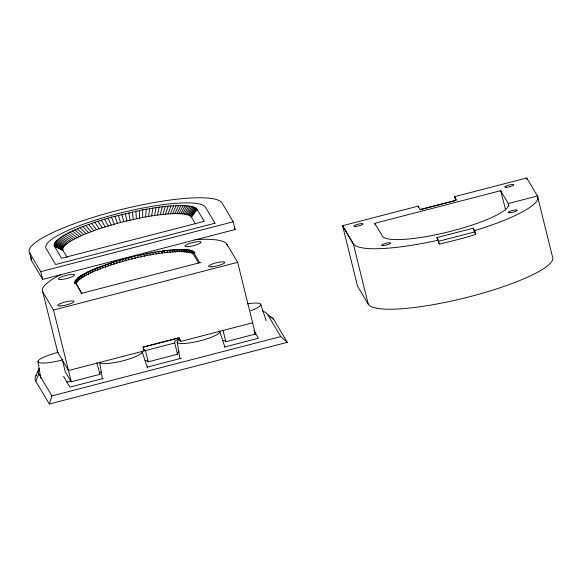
<?xml version="1.0" encoding="UTF-8"?>
<svg xmlns="http://www.w3.org/2000/svg" width="582" height="582" viewBox="0 0 582 582"><rect width="100%" height="100%" fill="white"/><g stroke="black" fill="none" stroke-linecap="round" stroke-linejoin="round"><path stroke-width="0.87" d="M200.892 262.78A8.308 6.198 76.5 0 0 199.728 262.729L81.72 293.313L75.645 282.939L76.14 280.473L79.916 276.741L86.994 272.5L96.939 267.989L114.523 261.762L134.493 256.218L135.235 258.634M67.097 257.375L63.009 250.486L62.703 248.63L64.478 245.669L70.08 241.341L83.568 234.597L99.282 228.704L120.554 222.426L142.612 217.472L142.794 209.782L159.213 207.127L170.963 205.897L180.966 205.511L190.46 206.239L194.323 207.301L196.701 208.814L204.224 221.305L61.547 258.284L54.206 245.75L54.395 243.574L55.377 241.93L60.775 237.267L67.927 233.12L79.952 227.671L94.728 222.244L111.366 217.144L142.794 209.782M142.612 217.472L145.675 216.911L146.191 209.156M145.675 216.911L148.701 216.388L149.538 208.582M148.701 216.388L151.669 215.915L152.833 208.05M151.669 215.915L154.579 215.478L156.063 207.563M154.579 215.478L157.424 215.085L159.213 207.127M157.424 215.085L160.196 214.736L162.291 206.748M134.486 256.284L137.476 255.52L138.21 257.44M160.196 214.736L162.887 214.438L165.281 206.414M270.317 316.586A123.115 23.491 -13.9 0 1 273.736 319.503L287.304 342.347L49.339 404.024L51.907 395.906L38.856 373.942A118.379 22.589 -13.9 0 1 39.212 368.391M162.887 214.438L165.492 214.183L168.169 206.13M165.492 214.183L168.009 213.972L170.963 205.897M168.009 213.972L170.424 213.812L173.64 205.722M49.339 404.024L35.771 381.181L38.856 373.942M170.424 213.812L172.738 213.703L176.208 205.599M35.771 376.132L38.856 369.083M172.738 213.703L174.942 213.638L178.652 205.526M174.942 213.638L177.03 213.623L180.966 205.511M177.03 213.623L179.001 213.659L183.155 205.548M179.001 213.659L180.849 213.74L185.2 205.642M180.849 213.74L182.559 213.87L187.098 205.788M182.559 213.87L184.145 214.052L188.859 205.984M184.145 214.052L185.593 214.278L190.46 206.239M185.593 214.278L186.895 214.554L191.907 206.545M186.895 214.554L188.059 214.874L193.195 206.901M188.059 214.874L189.07 215.238L194.323 207.301M189.07 215.238L189.943 215.653L195.283 207.759M195.727 224.041L190.656 216.104L196.076 208.261M191.216 216.599L196.701 208.814M191.638 217.151L197.167 209.425M437.278 239.158L436.9 237.602L473.319 228.166L474.759 230.588L476.265 230.13A95.266 18.18 -13.9 0 0 537.426 195.988L526.725 177.976L454.615 196.665L455.568 200.55L420.015 209.76M474.759 230.588L475.72 234.466L474.927 234.706A95.266 18.18 -13.9 0 1 441.476 243.56L439.374 244.033L438.617 242.759M29.631 252.908L40.769 271.649L233.222 221.771L235.143 229.526L42.682 279.404L31.552 260.663L29.631 252.908A99.566 18.995 -13.9 0 1 115.738 210.931A99.566 18.995 -13.9 0 1 222.084 203.023L233.222 221.771M508.937 206.152L508.29 203.54L500.658 190.685L374.779 223.313L382.418 236.161A65.119 12.426 -13.9 0 0 451.974 230.989A65.119 12.426 -13.9 0 0 508.29 203.54L537.426 195.988L552.391 256.458A95.266 18.18 -13.9 0 1 470.001 296.624A95.266 18.18 -13.9 0 1 368.246 304.19L357.544 286.177L342.58 225.707L418.189 206.108L420.211 209.527L456.637 200.084L454.615 196.665M61.43 274.268A95.266 18.18 -13.9 0 0 42.806 292.04L53.508 310.053L237.652 262.322L255.403 334.046L225.823 341.714L225.198 341.008A25.172 4.801 -13.9 0 0 222.651 340.434M438.726 241.261L474.279 232.043L475.72 234.466M142.917 347.294L178.47 338.077L180.5 341.488L252.617 322.799M180.5 341.488L179.54 337.611L143.114 347.054L144.074 350.931L68.472 370.53L57.727 352.328M143.288 349.433A25.172 4.801 -13.9 0 1 144.823 349.877L145.449 350.575L174.753 342.98L177.539 354.227L148.235 361.822L147.602 361.124A25.172 4.801 -13.9 0 0 145.056 360.542M62.485 360.447L65.264 371.694L71.259 381.777L99.944 374.335L96.845 362.739M103.269 378.475L69.956 387.103L63.584 376.379M147.101 367.111L181.286 358.25M224.245 347.119L258.437 338.258L253.883 330.591M51.907 395.906L280.72 336.6L287.304 342.347M137.403 255.607L154.499 252.202L167.514 250.406L178.572 249.678L187.018 250.056L191.536 251.14L193.508 252.392L199.728 262.722M439.374 244.033L438.093 240.221A95.266 18.18 -13.9 0 1 353.281 243.713L342.58 225.707M54.49 246.404L63.009 250.486M54.206 245.75L62.747 249.904M54.09 245.066L62.645 249.285M54.155 244.338L62.703 248.63M54.395 243.574L62.914 247.939M54.803 242.767L63.285 247.212M55.377 241.93L63.809 246.455M56.127 241.057L64.478 245.669M57.043 240.148L65.308 244.855M58.127 239.217L66.283 244.011M59.371 238.256L67.41 243.145M60.775 237.267L68.676 242.258M189.943 215.653L190.656 216.104M62.339 236.263L70.08 241.341M64.056 235.23L71.63 240.417M65.919 234.182L73.31 239.471M67.927 233.12L75.122 238.518M70.073 232.043L77.057 237.543M262.671 311.072A118.379 22.589 -13.9 0 1 267.676 314.636L273.736 319.503M72.357 230.959L79.116 236.568M74.765 229.868L81.284 235.586M77.297 228.77L83.568 234.597M128.673 257.731L128.986 259.936M79.952 227.671L85.961 233.608M82.709 226.573L88.449 232.611M174.753 342.98L174.44 342.631A25.172 4.801 -13.9 0 1 179.62 338.266M177.539 354.227L177.219 353.878A25.172 4.801 -13.9 0 1 178.921 351.579M99.944 374.335L99.631 373.986A25.172 4.801 -13.9 0 1 101.326 371.687M85.576 225.481L91.032 231.629M88.537 224.39L93.702 230.647M91.592 223.313L96.452 229.672M94.728 222.244L99.282 228.704M97.936 221.182L102.17 227.751M436.9 237.602L438.413 240.155M342.631 225.896L353.325 243.909M234.211 227.962L235.143 229.526M194.999 239.653A95.266 18.18 -13.9 0 1 226.951 244.316L237.652 262.322M267.676 314.636L280.72 336.6M254.48 332.489L255.403 334.046M198.629 263.035L193.726 254.785A60.441 11.531 -13.9 0 0 129.168 259.579A60.441 11.531 -13.9 0 0 76.897 285.064L81.8 293.313M143.267 349.564L144.074 350.931M101.21 220.142L105.124 226.813M104.549 219.123L108.136 225.896M107.932 218.126L111.191 224.994M111.366 217.144L114.283 224.114M114.829 216.198L117.404 223.255M131.576 256.997L132.136 259.39M260.816 304.568L266.163 320.624M219.778 331.762L224.848 346.974M147.537 367.933L142.183 351.87A21.898 4.176 -13.9 0 1 121.282 361.218A21.898 4.176 -13.9 0 1 99.624 362.15L102.374 378.838M118.321 215.275L120.554 222.426M500.658 190.685L505.678 209.978M374.779 223.313L375.237 225.067M121.827 214.38L123.711 221.618M526.725 177.976L527.161 179.729M473.319 228.166L474.279 232.043M418.189 206.108L418.567 207.658M353.281 243.713L368.246 304.19M226.951 244.316L227.387 246.07M223.044 330.467L225.823 341.714M145.449 350.575L148.235 361.822M53.508 310.053L71.259 381.777M40.769 271.649L42.682 279.404M42.806 292.04L57.771 352.517L57.392 351.63A95.266 18.18 -13.9 0 1 57.298 350.189M125.348 213.521L126.891 220.847M177.212 342.041L179.969 358.73M38.012 361.56L40.762 378.249M128.869 212.699L130.062 220.105M132.383 211.906L133.227 219.392M135.875 211.157L136.377 218.716M139.353 210.451L139.513 218.075M192.809 251.097A4.074 3.754 -76.5 0 1 192.998 251.257M193.348 251.62A4.074 3.754 -76.5 0 1 193.5 251.817M193.777 252.253A4.074 3.754 -76.5 0 1 194.148 253.214M189.543 250.515A4.074 3.754 -76.5 0 1 190.518 250.34M191.143 250.551A4.074 3.681 -79.7 0 1 191.733 250.995M191.915 251.169A4.074 3.681 -79.7 0 1 192.868 252.944M188.342 250.26A4.074 3.681 -79.7 0 1 190.023 250.136M188.888 249.969A4.074 3.601 -82.4 0 1 189.958 250.464M190.154 250.609A4.074 3.601 -82.4 0 1 191.456 252.726M187.018 250.056A4.074 3.601 -82.4 0 1 187.95 249.874M187.819 249.947A4.074 3.507 -84.6 0 1 189.907 252.552M185.563 249.889A4.074 3.507 -84.6 0 1 186.473 249.707M183.992 249.773A4.074 3.412 -86.6 0 1 188.226 252.421M182.297 249.693A4.074 3.303 -88.2 0 1 186.422 252.341M180.493 249.663A4.074 3.186 -89.7 0 1 184.494 252.304M81.342 278.523A4.074 3.339 59.9 0 1 82.215 274.966M82.382 274.82A4.074 3.339 59.9 0 1 83.793 274.238M79.829 279.433A4.074 3.448 58.1 0 1 80.44 276.174M80.592 275.999A4.074 3.448 58.1 0 1 82.375 275.09M78.454 280.32A4.074 3.543 56.1 0 1 81.08 275.926M77.21 281.193A4.074 3.63 53.7 0 1 77.493 278.494M77.741 278.08A4.074 3.63 53.7 0 1 77.886 277.89M78.214 277.549A4.074 3.63 53.7 0 1 78.592 277.258M78.788 277.134A4.074 3.63 53.7 0 1 79.916 276.741M76.111 282.044A4.074 3.703 50.8 0 1 76.3 279.549M77.952 277.832A4.074 3.703 50.8 0 1 78.89 277.541M80.847 293.895A8.308 5.529 74.5 0 1 81.72 293.313M193.893 252.894A4.067 3.987 -34 0 1 194.941 252.763M193.508 252.392A4.074 3.972 -43.2 0 1 194.555 252.253M192.991 251.941A4.074 3.95 -53.4 0 1 194.024 251.788M192.336 251.519A4.074 3.914 -61.3 0 1 193.362 251.366M191.536 251.14A4.074 3.87 -67.6 0 1 192.547 250.98M190.605 250.806A4.074 3.812 -72.5 0 1 191.856 250.638M178.572 249.678A4.074 3.07 89 0 1 182.297 251.824M176.557 249.736A4.074 2.939 87.8 0 1 180.049 251.65M174.433 249.838A4.074 2.801 86.7 0 1 177.794 251.759M172.214 249.984A4.074 2.655 85.7 0 1 175.517 252.152M169.908 250.173A4.074 2.51 84.8 0 1 173.058 252.355M167.514 250.406A4.074 2.35 84 0 1 170.424 252.362M165.048 250.682A4.074 2.19 83.2 0 1 165.601 250.507M166.03 250.566A4.074 2.19 83.2 0 1 167.871 252.894M162.502 251.002A4.074 2.022 82.5 0 1 164.99 252.77M159.89 251.359A4.074 1.855 81.8 0 1 162.298 253.381M157.22 251.759A4.074 1.681 81.1 0 1 159.286 253.352M154.499 252.202A4.074 1.499 80.5 0 1 156.471 254.043M151.727 252.675A4.074 1.317 79.9 0 1 153.524 254.552M148.912 253.192A4.074 1.128 79.3 0 1 150.534 255.105M146.067 253.745A4.074 0.938 78.7 0 1 147.501 255.687M143.201 254.334A4.074 0.749 78.2 0 1 144.445 256.313M140.306 254.952A4.074 0.553 77.6 0 1 141.368 256.975M125.967 260.983A4.074 0.422 74.9 0 1 125.785 258.495M122.86 261.587A4.074 0.618 74.4 0 1 122.918 259.281M119.892 262.686A4.074 0.815 73.8 0 1 120.081 260.096M116.858 263.326A4.074 1.004 73.3 0 1 117.28 260.918M113.963 264.468A4.074 1.193 72.7 0 1 114.523 261.762M111.038 265.137A4.074 1.375 72.1 0 1 111.817 262.627M108.252 266.316A4.074 1.564 71.5 0 1 109.161 263.5M105.531 267.502A4.074 1.739 70.8 0 1 106.564 264.381M102.767 267.967A4.074 1.913 70.2 0 1 104.047 265.276M100.191 269.168A4.074 2.081 69.5 0 1 101.595 266.178M97.703 270.383A4.074 2.248 68.7 0 1 99.224 267.08M95.208 270.856A4.074 2.408 67.9 0 1 96.939 267.989M92.894 272.07A4.074 2.561 67 0 1 93.797 269.211M93.942 269.124A4.074 2.561 67 0 1 94.75 268.899M90.697 273.285A4.074 2.706 66.1 0 1 92.654 269.808M88.609 274.5A4.074 2.852 65.1 0 1 90.661 270.71M86.529 274.951A4.074 2.983 64 0 1 87.511 272.107M87.664 271.99A4.074 2.983 64 0 1 88.77 271.605M84.659 276.152A4.074 3.114 62.8 0 1 86.994 272.5M82.935 277.345A4.074 3.23 61.4 0 1 85.336 273.373M77.042 278.618A4.074 3.776 47.4 0 1 77.995 278.312M76.271 279.382A4.074 3.834 43.1 0 1 77.239 279.062M75.645 280.117A4.074 3.885 37.8 0 1 76.613 279.782M75.158 280.822A4.074 3.929 31 0 1 76.14 280.48M74.816 281.499A4.074 3.958 22.3 0 1 75.798 281.142M74.612 282.139A4.074 3.979 11.3 0 1 75.602 281.775M74.561 282.75A4.074 3.994 -1.9 0 1 75.551 282.379M74.656 283.332A4.074 3.994 -16.5 0 1 75.645 282.939M74.896 283.878A4.067 3.994 -27.3 0 1 75.878 283.485M62.841 359.814A21.898 4.176 -13.9 0 1 38.143 361.931A21.898 4.176 -13.9 0 1 58.127 352.401M70.968 380.919A23.666 4.518 -13.9 0 1 66.741 382.083M218.956 330.845A21.898 4.176 -13.9 0 1 196.09 341.743A21.898 4.176 -13.9 0 1 179.874 339.248M247.328 303.848A21.898 4.176 -13.9 0 1 260.743 304.299A21.898 4.176 -13.9 0 1 250.5 310.781M255.971 332.671A23.666 4.518 -13.9 0 1 254.436 333.195M35.771 381.181A123.115 23.491 -13.9 0 1 36.586 374.677M31.552 260.663A99.566 18.995 -13.9 0 1 31.152 257.688M214.991 223.219L55.632 264.526L46.123 248.521A82.44 15.729 -13.9 0 1 117.426 213.769A82.44 15.729 -13.9 0 1 205.482 207.221L214.991 223.219M60.754 305.914A8.344 1.593 -13.9 0 0 73.87 301.774A8.344 1.593 -13.9 0 0 62.951 302.589A8.344 1.593 -13.9 0 0 60.754 305.914M61.35 279.447A8.344 1.593 -13.9 0 0 74.467 275.315A8.344 1.593 -13.9 0 0 63.547 276.123A8.344 1.593 -13.9 0 0 61.35 279.447M211.593 266.818A8.344 1.593 -13.9 0 0 224.703 262.686A8.344 1.593 -13.9 0 0 213.79 263.493A8.344 1.593 -13.9 0 0 211.593 266.818M187.921 246.644A8.344 1.593 -13.9 0 0 201.03 242.512A8.344 1.593 -13.9 0 0 190.118 243.32A8.344 1.593 -13.9 0 0 187.921 246.644M355.587 226.413A4.7 0.895 -13.9 0 0 362.972 224.085A4.7 0.895 -13.9 0 0 356.824 224.543A4.7 0.895 -13.9 0 0 355.587 226.413M383.269 245.546A4.7 0.895 -13.9 0 0 390.66 243.218A4.7 0.895 -13.9 0 0 384.506 243.676A4.7 0.895 -13.9 0 0 383.269 245.546M506.42 187.317A4.7 0.895 -13.9 0 0 513.804 184.989A4.7 0.895 -13.9 0 0 507.657 185.447A4.7 0.895 -13.9 0 0 506.42 187.317M509.832 212.743A4.7 0.895 -13.9 0 0 517.223 210.415A4.7 0.895 -13.9 0 0 511.069 210.873A4.7 0.895 -13.9 0 0 509.832 212.743"/></g></svg>
